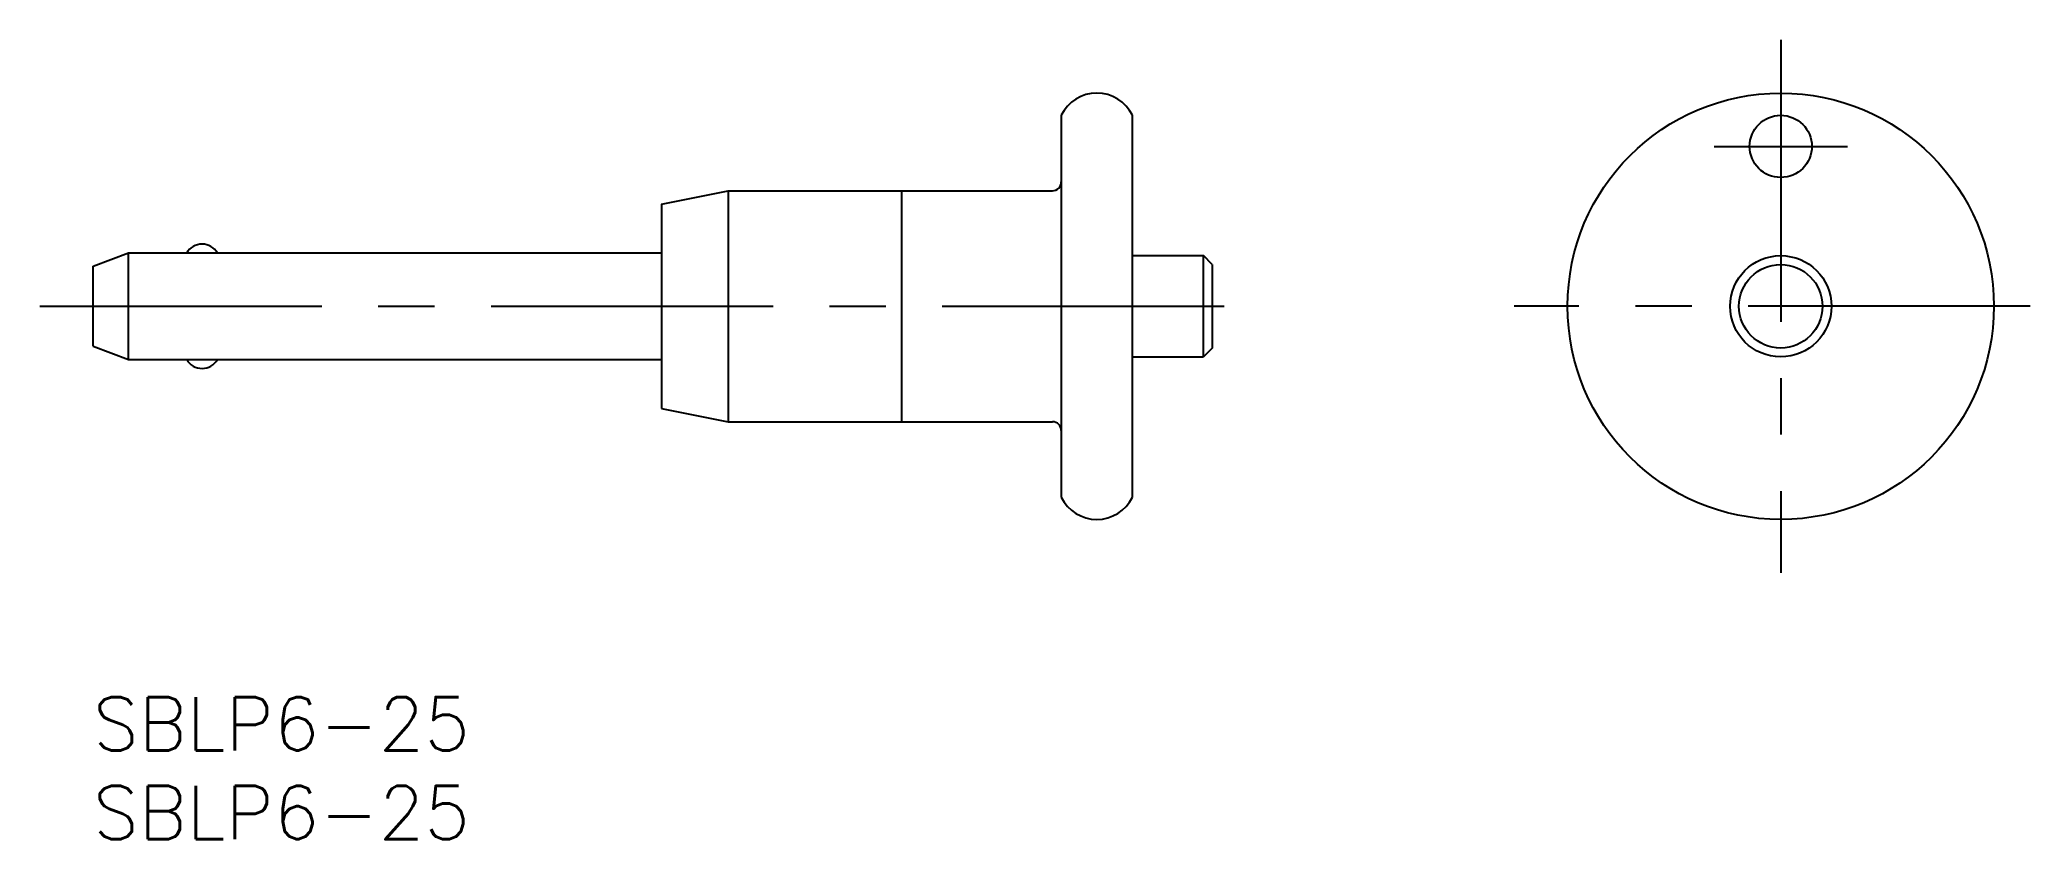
# Model space of a CAD drawing. Extents: x -3 to 109, y -8 to 37.
import ezdxf

# ---------------------------------------------------------------- set-up
doc = ezdxf.new("R2010")
doc.units = 0
doc.header["$LTSCALE"] = 0.5
doc.linetypes.add('CENTER', pattern=[50.8, 31.75, -6.35, 6.35, -6.35])
for name, color, linetype in [('MSM_CENTER', 1, 'CENTER'), ('MSM_CONTINUOUS', 7, 'CONTINUOUS'), ('MSM_PART_NUMBER', 7, 'CONTINUOUS')]:
    doc.layers.add(name, color=color, linetype=linetype)
doc.styles.get("Standard").update_dxf_attribs({"font": 'txt.shx', "height": 3, "bigfont": 'bigfont.shx'})

# ---------------------------------------------------------------- blocks, each defined once
blk = doc.blocks.new('*U10')
at = {"layer": 'MSM_PART_NUMBER'}
blk.add_text('SBLP6-25', height=3, dxfattribs=at).set_placement((0, -3))
blk = doc.blocks.new('*U11')
at = {"layer": 'MSM_PART_NUMBER'}
blk.add_text('SBLP6-25', height=3, dxfattribs=at).set_placement((0, -8))

msp = doc.modelspace()

# ---------------------------------------------------------------- linework, layer by layer
at = {"layer": 'MSM_CENTER'}
for p, q in [((95, 37), (95, 7)), ((91.25, 31), (98.75, 31)), ((-3, 22), (66, 22)), ((109.041796, 22), (80, 22))]:
    msp.add_line(p, q, dxfattribs=at)
at = {"layer": 'MSM_CONTINUOUS'}
for p, q in [((54.5, 32.75), (54.5, 11.25)), ((58.5, 11.25), (58.5, 32.75)), ((32, 27.75), (35.75, 28.5)), ((35.75, 28.5), (54, 28.5)), ((35.75, 28.5), (35.75, 15.5)), ((45.5, 28.5), (45.5, 15.5)), ((32, 27.75), (32, 16.25)), ((0, 24.25), (2, 25)), ((2, 25), (32, 25)), ((2, 19), (2, 25)), ((58.5, 24.85), (62.5, 24.85)), ((63, 24.35), (62.5, 24.85)), ((62.5, 19.15), (62.5, 24.85)), ((0, 19.75), (0, 24.25)), ((63, 24.35), (63, 19.65)), ((0, 19.75), (2, 19)), ((58.5, 19.15), (62.5, 19.15)), ((63, 19.65), (62.5, 19.15)), ((2, 19), (32, 19)), ((32, 16.25), (35.75, 15.5)), ((35.75, 15.5), (54, 15.5))]:
    msp.add_line(p, q, dxfattribs=at)
for centre, radius in [((95, 22), 12), ((95, 31), 1.75), ((95, 22), 2.85), ((95, 22), 2.35)]:
    msp.add_circle(centre, radius, dxfattribs=at)
for centre, radius, start, end in [((56.5, 31.775), 2.225, 25.989234, 154.010766), ((54, 29), 0.5, 270, 0), ((6.133975, 24.5), 1, 30, 150), ((6.133975, 19.5), 1, 210, 330), ((54, 15), 0.5, 0, 90), ((56.5, 12.225), 2.225, 205.989234, 334.010766)]:
    msp.add_arc(centre, radius, start, end, dxfattribs=at)

# ---------------------------------------------------------------- block references
for name in ['*U10', '*U11']:
    msp.add_blockref(name, (0, 0), dxfattribs=at)

doc.saveas('drawing.dxf')
